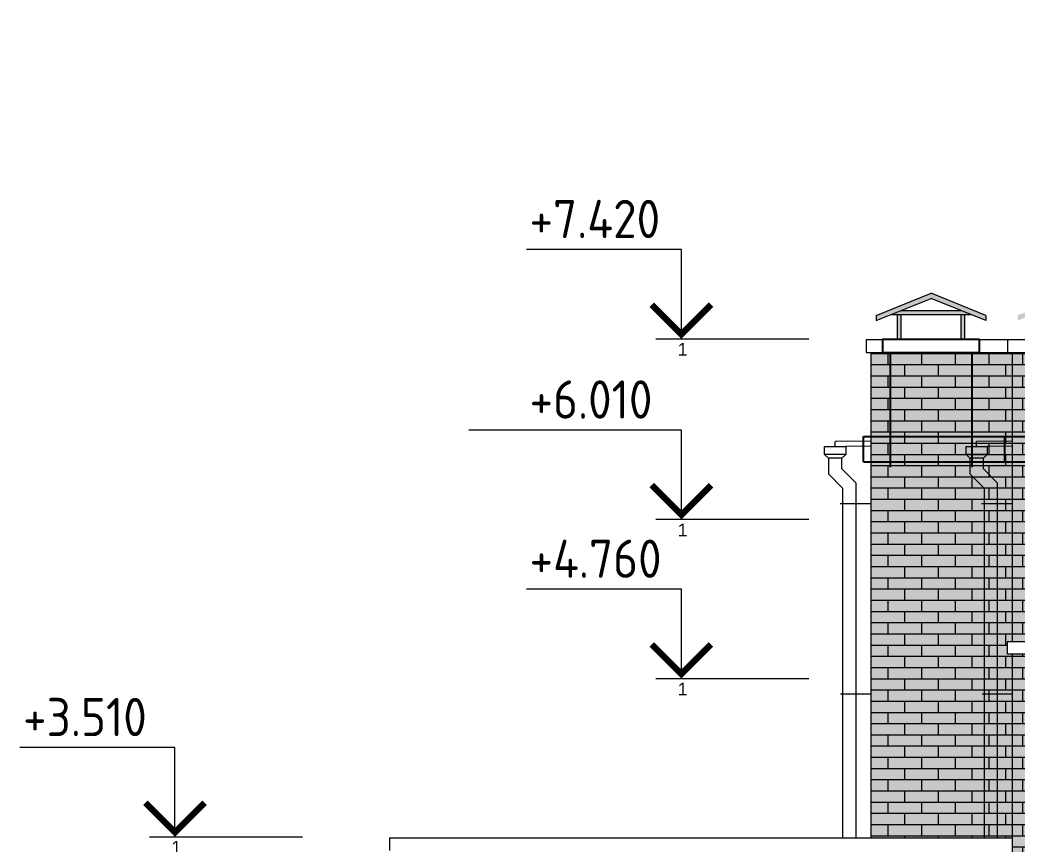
# Model space of a CAD drawing. Header units: millimetres. Extents: x 854812 to 1164625, y 589925 to 823301.
# Drawn here: x 956843 to 964668, y 813826 to 820296 of the extents above; entities that cross this region are included whole.
import ezdxf
from ezdxf.enums import TextEntityAlignment as Align

# ---------------------------------------------------------------- set-up
doc = ezdxf.new("R2010")
doc.units = ezdxf.units.MM
doc.layers.get('Defpoints').update_dxf_attribs({"color": 40})
for name, color, linetype, lineweight in [('АР_Текст_отметки высот', 95, 'Continuous', 9), ('АР_Штрих_материалы', 27, 'Continuous', 9), ('ФАСАД', 7, 'Continuous', 13), ('ШТРИХ', 142, 'Continuous', 13)]:
    doc.layers.add(name, color=color, linetype=linetype, lineweight=lineweight)
doc.styles.add('GOST 2.304', font='isocpeur.ttf', dxfattribs={"width": 0.9})
doc.styles.get("Standard").update_dxf_attribs({"font": 'arial.ttf'})
pattern_1 = [(0, (0, 53720.5), (0, 88.06434), []), (90, (0, 53720.5), (-132.08, 88.06434), [88.06434, -88.06434])]

# ---------------------------------------------------------------- blocks, each defined once
blk = doc.blocks.new('*U423')
at = {"color": 7, "linetype": 'Continuous', "lineweight": 15}
for p, q in [((-10, 7), (-22.167, 7)), ((-10, 0), (-10, 7)), ((-12, 0), (-10, 0)), ((-10, 0), (0, 0))]:
    blk.add_line(p, q, dxfattribs=at)
at = {"color": 7, "linetype": 'Continuous', "lineweight": 15, "const_width": 0.5}
blk.add_lwpolyline([(-7.675, 2.675), (-10, 0.35), (-12.325, 2.675)], dxfattribs=at)
at = {"color": 7, "linetype": 'Continuous', "lineweight": 15, "style": 'GOST 2.304', "width": 0.9, "flags": 8}
blk.add_attdef('+OTM', text='', height=3, rotation=360, dxfattribs=at).set_placement((-20.157, 7), align=Align.BOTTOM_LEFT)
at = {"layer": 'Defpoints', "color": 5, "linetype": 'Continuous', "flags": 8}
blk.add_attdef('M', text='', height=1, dxfattribs=at).set_placement((-9.896, -0.334), align=Align.TOP_CENTER)
blk = doc.blocks.new('*U354')
at = {"color": 7, "linetype": 'Continuous', "lineweight": 15}
for p, q in [((-10, 7), (-26.676, 7)), ((-10, 0), (-10, 7)), ((-12, 0), (-10, 0)), ((-10, 0), (0, 0))]:
    blk.add_line(p, q, dxfattribs=at)
at = {"color": 7, "linetype": 'Continuous', "lineweight": 15, "const_width": 0.5}
blk.add_lwpolyline([(-7.675, 2.675), (-10, 0.35), (-12.325, 2.675)], dxfattribs=at)
at = {"color": 7, "linetype": 'Continuous', "lineweight": 15, "style": 'GOST 2.304', "width": 0.9, "flags": 8}
blk.add_attdef('+OTM', text='', height=3, rotation=360, dxfattribs=at).set_placement((-20.157, 7), align=Align.BOTTOM_LEFT)
at = {"layer": 'Defpoints', "color": 5, "linetype": 'Continuous', "flags": 8}
blk.add_attdef('M', text='', height=1, dxfattribs=at).set_placement((-9.896, -0.334), align=Align.TOP_CENTER)

msp = doc.modelspace()

# ---------------------------------------------------------------- hatches: boundary and pattern name
at = {"layer": 'АР_Штрих_материалы', "ltscale": 100, "true_color": 0xd9d9d9}
h = msp.add_hatch(color=254, dxfattribs=at)
edge = h.paths.add_edge_path()
edge.add_arc((964512.1, 816926.8), 38, 90, 180, ccw=False)
edge.add_line((964512.1, 816964.8), (964512.1, 817026.5))
edge.add_line((964512.1, 817026.5), (963522.6, 817026.5))
edge.add_line((963522.6, 817026.5), (963522.6, 816826.5))
edge.add_line((963522.6, 816826.5), (964572.9, 816826.5))
edge.add_line((964572.9, 816826.5), (964572.9, 817026.5))
edge.add_line((964572.9, 817026.5), (964512.1, 817026.5))
edge.add_line((964512.1, 817026.5), (964512.1, 816964.8))
edge.add_arc((964512.1, 816926.8), 38, 0, 90, ccw=False)
edge.add_arc((964512.1, 816926.8), 38, -180, 0, ccw=False)
edge = h.paths.add_edge_path(flags=17)
edge.add_arc((964512.1, 816926.8), 38, 0, 360)
h.paths.add_polyline_path([(964995.2, 817026.5), (964572.9, 817026.5), (964572.9, 816826.5), (964995.2, 816826.5)])
h.paths.add_polyline_path([(964995.2, 816826.5), (964855.2, 816826.5), (964855.2, 816706.5), (964995.2, 816706.5)])
h.paths.add_polyline_path([(965220.2, 816826.5), (965080.2, 816826.5), (965080.2, 816706.5), (965220.2, 816706.5)])
h.paths.add_polyline_path([(968682.5, 817026.5), (965080.2, 817026.5), (965080.2, 816826.5), (965220.2, 816826.5), (968682.5, 816826.5)])
h.paths.add_polyline_path([(972912.5, 817026.5), (968682.5, 817026.5), (968682.5, 816826.5), (972912.5, 816826.5)])
h.paths.add_polyline_path([(977132.3, 817026.5), (972912.5, 817026.5), (972912.5, 816826.5), (977132.3, 816826.5)])
h.paths.add_polyline_path([(977072.3, 820296.5), (976562.3, 820296.5), (976562.3, 817686.5), (972852.5, 817686.5), (972852.5, 817026.5), (972912.5, 817026.5), (977072.3, 817026.5)])
h.paths.add_polyline_path([(978272.6, 816826.5), (978272.6, 817026.5), (977132.3, 817026.5), (977132.3, 816826.5)])
at = {"layer": 'АР_Штрих_материалы', "lineweight": 9, "ltscale": 100, "true_color": 0xffffff}
h = msp.add_hatch(dxfattribs=at)
h.set_pattern_fill('AR-BRSTD', scale=1.3, style=0)
h.set_pattern_definition(pattern_1)
h.paths.add_polyline_path([(977072.3, 820296.5), (976562.3, 820296.5), (976562.3, 817686.5), (972852.5, 817686.5), (972852.5, 817026.5), (977072.3, 817026.5)])
h.paths.add_polyline_path([(977072.3, 817026.2), (972912.5, 817026.5), (972912.5, 816826.5), (977072.3, 816826.5)])
h.paths.add_polyline_path([(972912.5, 817026.5), (968682.5, 817026.5), (968682.5, 816826.5), (972912.5, 816826.5)])
h.paths.add_polyline_path([(968682.5, 817026.5), (965080.2, 817026.5), (965080.2, 816826.5), (965220.2, 816826.5), (968682.5, 816826.5)])
edge = h.paths.add_edge_path()
edge.add_line((964512.1, 816964.8), (964512.1, 817026.5))
edge.add_line((964512.1, 817026.5), (963522.6, 817026.5))
edge.add_line((963522.6, 817026.5), (963522.6, 816826.5))
edge.add_line((963522.6, 816826.5), (964572.9, 816826.5))
edge.add_line((964572.9, 816826.5), (964572.9, 817026.5))
edge.add_line((964572.9, 817026.5), (964512.1, 817026.5))
edge.add_line((964512.1, 817026.5), (964512.1, 816964.8))
edge.add_arc((964512.1, 816926.8), 38, 0, 90, ccw=False)
edge.add_arc((964512.1, 816926.8), 38, -180, 0, ccw=False)
edge.add_arc((964512.1, 816926.8), 38, 90, 180, ccw=False)
h.paths.add_polyline_path([(964995.2, 817026.5), (964572.9, 817026.5), (964572.9, 816826.5), (964995.2, 816826.5)])
h.paths.add_polyline_path([(964995.2, 816826.5), (964855.2, 816826.5), (964855.2, 816706.5), (964995.2, 816706.5)])
h.paths.add_polyline_path([(965220.2, 816826.5), (965080.2, 816826.5), (965080.2, 816706.5), (965220.2, 816706.5)])
at = {"layer": 'АР_Штрих_материалы', "ltscale": 100, "true_color": 0xd9d9d9}
for points in [[(971552.5, 819286.5), (972702.5, 819286.5), (972852.5, 819286.5), (972852.5, 820296.5), (968742.5, 820296.5), (968742.5, 817686.5), (964632.9, 817686.5), (964632.9, 817026.5), (964995.2, 817026.5), (964995.2, 816826.5), (964995.2, 816706.5), (964855.2, 816706.5), (964855.2, 816826.5), (964632.9, 816826.5), (964632.9, 815416.5), (965442.5, 815416.5), (965442.5, 816376.5), (966192.5, 816376.5), (967992.5, 816376.5), (968742.5, 816376.5), (968802.5, 816376.5), (972042.5, 816376.5), (972042.5, 810716.5), (968742.5, 810716.5), (968742.5, 810216.5), (972042.5, 810216.5), (972042.5, 815416.5), (972852.4, 815416.5), (972852.3, 816376.5), (972852.5, 816826.5), (965220.2, 816826.5), (965220.2, 816706.5), (965080.2, 816706.5), (965080.2, 816826.5), (965080.2, 817026.5), (972852.5, 817026.5), (972852.5, 817786.5), (972702.5, 817786.5), (972702.5, 817786.5), (971552.5, 817786.5)], [(964632.9, 810216.5), (965442.5, 810216.5), (965442.5, 815316.5), (964632.9, 815316.5)]]:
    msp.add_hatch(color=254, dxfattribs=at).paths.add_polyline_path(points)
at = {"layer": 'АР_Штрих_материалы', "lineweight": 9, "ltscale": 100, "true_color": 0xffffff}
h = msp.add_hatch(dxfattribs=at)
h.set_pattern_fill('AR-BRSTD', scale=1.3, style=0)
h.set_pattern_definition(pattern_1)
h.paths.add_polyline_path([(971552.5, 819286.5), (972702.5, 819286.5), (972852.5, 819286.5), (972852.5, 820296.5), (968742.5, 820296.5), (968742.5, 817686.5), (964632.9, 817686.5), (964632.9, 817026.5), (964995.2, 817026.5), (964995.2, 816826.5), (964995.2, 816706.5), (964855.2, 816706.5), (964855.2, 816826.5), (964632.9, 816826.5), (964632.9, 815416.5), (965482.5, 815416.5), (965482.5, 815316.5), (965442.5, 815316.5), (965442.5, 813166.5), (968742.5, 813166.5), (968742.5, 816376.5), (967992.5, 816376.5), (967992.5, 815126.5), (966192.5, 815126.5), (966192.5, 816376.5), (967949.2, 816376.5), (968862.5, 816376.5), (972042.5, 816376.5), (972042.5, 810716.5), (968742.5, 810716.5), (968742.5, 810216.5), (972042.5, 810216.5), (972042.5, 815416.5), (972852.4, 815416.5), (972852.3, 816326.5), (972852.5, 816826.5), (965220.2, 816826.5), (965220.2, 816706.5), (965080.2, 816706.5), (965080.2, 816826.5), (965080.2, 817026.5), (972852.5, 817026.5), (972852.5, 817786.5), (972702.5, 817786.5), (972702.5, 817786.5), (971552.5, 817786.5)])
at = {"layer": 'АР_Штрих_материалы', "ltscale": 100, "true_color": 0xd9d9d9}
h = msp.add_hatch(color=254, dxfattribs=at)
h.paths.add_polyline_path([(964632.9, 817026.5), (964632.9, 817686.5), (963522.6, 817686.5), (963522.6, 817026.5)])
h.paths.add_polyline_path([(964632.9, 816826.5), (963522.6, 816826.5), (963522.6, 813876.5), (964632.9, 813876.5), (964632.9, 815316.5), (964592.9, 815316.5), (964592.9, 815416.5), (964632.9, 815416.5)])
at = {"layer": 'АР_Штрих_материалы', "lineweight": 9, "ltscale": 100, "true_color": 0xffffff}
h = msp.add_hatch(dxfattribs=at)
h.set_pattern_fill('AR-BRSTD', scale=1.3, style=0)
h.set_pattern_definition(pattern_1)
h.paths.add_polyline_path([(964632.9, 817026.5), (964632.9, 817686.5), (963522.6, 817686.5), (963522.6, 817026.5)])
h.paths.add_polyline_path([(964632.9, 816826.5), (963522.6, 816826.5), (963522.6, 813876.5), (964632.9, 813876.5), (964632.9, 815316.5), (964592.9, 815316.5), (964592.9, 815416.5), (964632.9, 815416.5)])
at = {"layer": 'АР_Штрих_материалы', "lineweight": 13, "ltscale": 100, "true_color": 0xffffff}
h = msp.add_hatch(dxfattribs=at)
h.set_pattern_fill('AR-BRSTD', scale=1.3, style=0)
h.set_pattern_definition(pattern_1)
h.paths.add_polyline_path([(964632.9, 810216.5), (965442.5, 810216.5), (965442.5, 815316.5), (964632.9, 815316.5)])
at = {"layer": 'ШТРИХ', "ltscale": 0.1, "true_color": 0x2f1d18}
h = msp.add_hatch(color=19, dxfattribs=at)
h.paths.add_polyline_path([(963992.6, 818109.9), (964422.6, 817936.5), (964422.6, 817977.3), (963992.6, 818150.7), (963562.6, 817977.3), (963562.6, 817936.5)])
h.paths.add_polyline_path([(964227.6, 818015.1), (963757.6, 818015.1), (963683.2, 817985.1), (964302, 817985.1)], flags=17)
h.paths.add_polyline_path([(963757.6, 817985.1), (963727.6, 817985.1), (963727.6, 817786.5), (963757.6, 817786.5)])
h.paths.add_polyline_path([(964257.6, 817985.1), (964227.6, 817985.1), (964227.6, 817786.5), (964257.6, 817786.5)])
h.paths.add_polyline_path([(965102.3, 818109.9), (965532.3, 817936.5), (965532.3, 817977.3), (965102.3, 818150.7), (964672.3, 817977.3), (964672.3, 817936.5)])
h.paths.add_polyline_path([(965337.3, 818015.1), (964867.3, 818015.1), (964792.9, 817985.1), (965411.7, 817985.1)], flags=17)
h.paths.add_polyline_path([(964867.3, 817985.1), (964837.3, 817985.1), (964837.3, 817786.5), (964867.3, 817786.5)])
h.paths.add_polyline_path([(965367.3, 817985.1), (965337.3, 817985.1), (965337.3, 817786.5), (965367.3, 817786.5)])
at = {"layer": 'ШТРИХ', "ltscale": 0.1, "true_color": 0xffffff}
h = msp.add_hatch(color=7, dxfattribs=at)
h.paths.add_polyline_path([(964572.9, 816989.7), (964350.1, 816986.3), (964350.1, 816948.3), (964432.9, 816948.3), (964432.9, 816947.6), (964572.9, 816949.7)])
h.paths.add_polyline_path([(964632.9, 816990.6), (964572.9, 816989.7), (964572.9, 816949.7), (964632.9, 816950.6)])
h.paths.add_polyline_path([(964432.9, 816948.3), (964312.6, 816948.3), (964312.6, 816885.5), (964432.9, 816885.5)])
h.paths.add_polyline_path([(964312.6, 816948.3), (964267.4, 816948.3), (964267.4, 816885.5), (964312.6, 816885.5)])
h.paths.add_polyline_path([(964312.6, 816885.5), (964267.4, 816885.5), (964297.2, 816855.7), (964312.6, 816855.7)])
h.paths.add_polyline_path([(964432.9, 816885.5), (964312.6, 816885.5), (964312.6, 816855.7), (964403.1, 816855.7)])
h.paths.add_polyline_path([(964403.1, 816855.7), (964312.6, 816855.7), (964312.6, 816826.5), (964403.1, 816826.5)])
h.paths.add_polyline_path([(964312.6, 816855.7), (964297.2, 816855.7), (964297.2, 816826.5), (964312.6, 816826.5)])
h.paths.add_polyline_path([(964312.6, 816826.5), (964297.2, 816826.5), (964297.2, 816732.8), (964408.5, 816621.5), (964408.5, 816501), (964514.4, 816501), (964514.4, 816660.9), (964403.1, 816772.3), (964403.1, 816826.5)])
h.paths.add_polyline_path([(964514.4, 816501), (964408.5, 816501), (964408.5, 815007.2), (964514.4, 815007.2)])
h.paths.add_polyline_path([(964514.4, 815007.2), (964408.5, 815007.2), (964408.5, 813876.5), (964514.4, 813876.5)])

# ---------------------------------------------------------------- linework, layer by layer
at = {"layer": 'Defpoints', "ltscale": 0.1}
for p, q in [((963672.6, 817686.5, 0), (963672.6, 816786.5, 0)), ((964312.6, 817686.5, 0), (964312.6, 816786.5, 0)), ((963462.6, 817026.5, 0), (964995.2, 817026.5, 0)), ((963462.6, 816826.5, 0), (963462.6, 817026.5, 0)), ((964572.9, 816826.5, 0), (964572.9, 817026.5, 0)), ((963462.6, 816826.5, 0), (964995.2, 816826.5, 0))]:
    msp.add_line(p, q, dxfattribs=at)
at = {"layer": 'Defpoints', "ltscale": 0.1, "elevation": 0}
msp.add_lwpolyline([(963612.6, 817686.5), (964372.6, 817686.5), (964372.6, 817786.5), (963612.6, 817786.5)], close=True, dxfattribs=at)
at = {"layer": 'ФАСАД', "color": 7, "ltscale": 75}
for p, q in [((963562.6, 817977.3, 0), (963992.6, 818150.7, 0)), ((963562.6, 817936.5, 0), (963992.6, 818109.9, 0)), ((964422.6, 817977.3, 0), (963992.6, 818150.7, 0)), ((964422.6, 817936.5, 0), (963992.6, 818109.9, 0)), ((963757.6, 818015.1, 0), (964227.6, 818015.1, 0)), ((963562.6, 817977.3, 0), (963562.6, 817936.5, 0)), ((963683.2, 817985.1, 0), (964302, 817985.1, 0)), ((964422.6, 817977.3, 0), (964422.6, 817936.5, 0))]:
    msp.add_line(p, q, dxfattribs=at)
at = {"layer": 'ФАСАД', "color": 7, "ltscale": 0.1}
for p, q in [((963482.6, 817786.5, 0), (968742.5, 817786.5, 0)), ((963482.6, 817786.5, 0), (963482.6, 817686.5, 0)), ((963482.6, 817686.5), (968742.5, 817686.5)), ((963522.6, 813876.5, 0), (963522.6, 817686.5, 0)), ((964632.9, 815416.5, 0), (964632.9, 817686.5, 0)), ((963522.6, 816990.6, 0), (963239.8, 816986.3, 0)), ((963239.8, 816948.3, 0), (963239.8, 816986.3, 0)), ((963522.6, 816950.6, 0), (963322.6, 816947.6, 0)), ((964632.9, 816990.6, 0), (964350.1, 816986.3, 0)), ((964350.1, 816948.3, 0), (964350.1, 816986.3, 0)), ((964632.9, 816950.6, 0), (964432.9, 816947.6, 0)), ((964632.9, 810216.5, 0), (964632.9, 815316.5, 0)), ((959742.5, 813876.5, 0), (959742.5, 813776.5, 0)), ((959742.5, 813876.5, 0), (964632.9, 813876.5, 0))]:
    msp.add_line(p, q, dxfattribs=at)
at = {"layer": 'ФАСАД', "ltscale": 0.1}
msp.add_line((964592.9, 817786.5, 0), (964592.9, 817686.5, 0), dxfattribs=at)
at = {"layer": 'ФАСАД', "color": 7}
for p, q in [((963186.9, 816855.7, 0), (963157.1, 816885.5, 0)), ((964297.2, 816855.7, 0), (964267.4, 816885.5, 0)), ((963278.8, 816501, 0), (963522.6, 816501, 0)), ((964389, 816501, 0), (964632.9, 816501, 0)), ((963282.2, 815007.2, 0), (963522.6, 815007.2, 0)), ((964392.5, 815007.2, 0), (964632.9, 815007.2, 0))]:
    msp.add_line(p, q, dxfattribs=at)
at = {"layer": 'ФАСАД', "color": 7, "ltscale": 75, "elevation": 0}
for points in [[(963727.6, 817985.1), (963727.6, 817786.5), (963757.6, 817786.5), (963757.6, 817985.1)], [(964227.6, 817985.1), (964227.6, 817786.5), (964257.6, 817786.5), (964257.6, 817985.1)]]:
    msp.add_lwpolyline(points, dxfattribs=at)
at = {"layer": 'ФАСАД', "color": 7, "elevation": 0}
for points in [[(963322.6, 816885.5), (963157.1, 816885.5), (963157.1, 816948.3), (963322.6, 816948.3), (963322.6, 816885.5), (963292.8, 816855.7), (963186.9, 816855.7), (963186.9, 816732.8), (963298.2, 816621.5)], [(964432.9, 816885.5), (964267.4, 816885.5), (964267.4, 816948.3), (964432.9, 816948.3), (964432.9, 816885.5), (964403.1, 816855.7), (964297.2, 816855.7), (964297.2, 816732.8), (964408.5, 816621.5)], [(963404.1, 816660.9), (963292.8, 816772.3), (963292.8, 816855.7)], [(964514.4, 816660.9), (964403.1, 816772.3), (964403.1, 816855.7)]]:
    msp.add_lwpolyline(points, dxfattribs=at)
at = {"layer": 'ФАСАД', "color": 7, "ltscale": 0.4, "elevation": 0}
for points in [[(963298.2, 816621.5), (963298.2, 813876.5)], [(963404.1, 813876.5), (963404.1, 816660.9)], [(964408.5, 816621.5), (964408.5, 813876.5)], [(964514.4, 813876.5), (964514.4, 816660.9)]]:
    msp.add_lwpolyline(points, dxfattribs=at)
at = {"layer": 'ФАСАД', "color": 7, "ltscale": 0.1, "elevation": 0}
msp.add_lwpolyline([(965482.5, 815416.5), (965482.5, 815316.5), (964592.9, 815316.5), (964592.9, 815416.5), (965482.5, 815416.5)], dxfattribs=at)

# ---------------------------------------------------------------- block references
at = {"layer": 'АР_Текст_отметки высот', "color": 7}
ref = msp.add_blockref('*U423', (963033.4, 817793.8, 0), dxfattribs=dict(at, xscale=100, yscale=100, zscale=100))
ref.add_attrib('+OTM', '+7.420', dxfattribs={"layer": '0', "color": 7, "linetype": 'Continuous', "lineweight": 15, "height": 300, "style": 'GOST 2.304', "width": 0.9, "flags": 8}).set_placement((960842.2, 818493.8, 0), align=Align.BOTTOM_LEFT)
ref.add_attrib('M', '1', dxfattribs={"layer": 'Defpoints', "color": 5, "linetype": 'Continuous', "height": 100, "flags": 8}).set_placement((962043.8, 817760.5, 0), align=Align.TOP_CENTER)
ref = msp.add_blockref('*U354', (963033.4, 816376.5, 0), dxfattribs=dict(at, xscale=100, yscale=100, zscale=100))
ref.add_attrib('+OTM', '+6.010', dxfattribs={"layer": '0', "color": 7, "linetype": 'Continuous', "lineweight": 15, "height": 300, "style": 'GOST 2.304', "width": 0.9, "flags": 8}).set_placement((960842.2, 817076.5, 0), align=Align.BOTTOM_LEFT)
ref.add_attrib('M', '1', dxfattribs={"layer": 'Defpoints', "color": 5, "linetype": 'Continuous', "height": 100, "flags": 8}).set_placement((962043.8, 816343.1, 0), align=Align.TOP_CENTER)
ref = msp.add_blockref('*U423', (963033.4, 815126.5), dxfattribs=dict(at, xscale=100, yscale=100, zscale=100))
ref.add_attrib('+OTM', '+4.760', dxfattribs={"layer": '0', "color": 7, "linetype": 'Continuous', "lineweight": 15, "height": 300, "style": 'GOST 2.304', "width": 0.9, "flags": 8}).set_placement((960842.2, 815826.5), align=Align.BOTTOM_LEFT)
ref.add_attrib('M', '1', dxfattribs={"layer": 'Defpoints', "color": 5, "linetype": 'Continuous', "height": 100, "flags": 8}).set_placement((962043.8, 815093.1), align=Align.TOP_CENTER)
ref = msp.add_blockref('*U423', (959059.4, 813883.8, 0), dxfattribs=dict(at, xscale=100, yscale=100, zscale=100))
ref.add_attrib('+OTM', '+3.510', dxfattribs={"layer": '0', "color": 7, "linetype": 'Continuous', "lineweight": 15, "height": 300, "style": 'GOST 2.304', "width": 0.9, "flags": 8}).set_placement((956868.2, 814583.8, 0), align=Align.BOTTOM_LEFT)
ref.add_attrib('M', '1', dxfattribs={"layer": 'Defpoints', "color": 5, "linetype": 'Continuous', "height": 100, "flags": 8}).set_placement((958069.9, 813850.5, 0), align=Align.TOP_CENTER)

doc.saveas('drawing.dxf')
